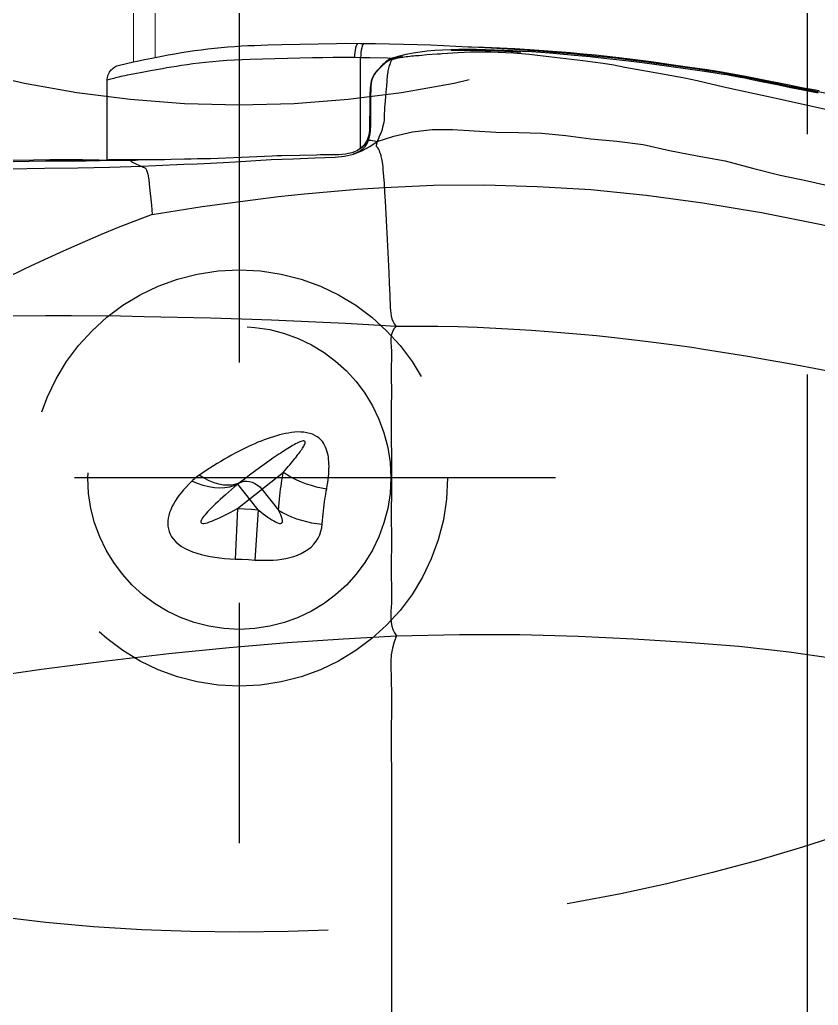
# Model space of a CAD drawing. Header units: inches. Extents: x 133169 to 134399, y -43543 to -42673.
# Drawn here: x 134168.71 to 134189.8, y -42972.24 to -42946.2 of the extents above; entities that cross this region are included whole.
import ezdxf

# ---------------------------------------------------------------- set-up
doc = ezdxf.new("R2010")
doc.units = ezdxf.units.IN
doc.header["$LTSCALE"] = 2
doc.header["$MEASUREMENT"] = 0
for name, pattern in [('ACAD_ISO08W100', [36, 24, -3, 6, -3]), ('CENTER', [50.8, 31.75, -6.35, 6.35, -6.35]), ('HIDDEN', [9.525, 6.35, -3.175])]:
    doc.linetypes.add(name, pattern=pattern)
doc.layers.get('0').update_dxf_attribs({"linetype": 'CONTINUOUS'})
for name, color, linetype in [('CAV-COR', 1, 'CONTINUOUS'), ('CL', 1, 'ACAD_ISO08W100'), ('DEFAULT_1', 7, 'CENTER')]:
    doc.layers.add(name, color=color, linetype=linetype)
doc.layers.add('枕位', color=75, linetype='CONTINUOUS', lineweight=15)

msp = doc.modelspace()

# ---------------------------------------------------------------- linework, layer by layer
at = {"color": 8, "linetype": 'HIDDEN'}
msp.add_line((134182.857, -42958.306), (134166.92, -42958.306), dxfattribs=at)
for centre, radius in [((134174.511, -42920.306), 50), ((134174.511, -42920.306), 28.15), ((134174.511, -42958.306), 5.5), ((134174.511, -42958.306), 4)]:
    msp.add_circle(centre, radius, dxfattribs=at)
at = {"layer": 'CAV-COR', "linetype": 'ByBlock'}
for p, q in [((134175.266, -42946.865), (134175.634, -42946.856)), ((134180.109, -42947.006), (134180.131, -42947.005)), ((134180.131, -42947.005), (134180.171, -42947.004)), ((134180.168, -42947.004), (134180.216, -42947.003)), ((134180.212, -42947.003), (134180.265, -42947.003)), ((134180.259, -42947.003), (134180.322, -42947.002)), ((134180.317, -42947.002), (134180.385, -42947.002)), ((134180.385, -42947.002), (134180.457, -42947.002)), ((134180.454, -42947.002), (134180.535, -42947.002)), ((134180.53, -42947.002), (134180.623, -42947.003)), ((134180.619, -42947.003), (134180.734, -42947.005)), ((134180.645, -42946.917), (134180.831, -42946.927)), ((134180.734, -42947.005), (134180.882, -42947.008)), ((134180.831, -42946.927), (134181.158, -42946.945)), ((134180.875, -42947.007), (134181.004, -42947.01)), ((134181, -42947.01), (134181.134, -42947.014)), ((134181.119, -42947.014), (134181.229, -42947.017)), ((134181.158, -42946.945), (134181.6, -42946.968)), ((134181.229, -42947.017), (134181.335, -42947.021)), ((134181.335, -42947.021), (134181.434, -42947.025)), ((134181.434, -42947.025), (134181.525, -42947.029)), ((134181.525, -42947.029), (134181.608, -42947.034)), ((134181.6, -42946.968), (134181.781, -42946.978)), ((134181.608, -42947.034), (134181.683, -42947.038)), ((134181.683, -42947.038), (134181.762, -42947.043)), ((134181.762, -42947.043), (134181.839, -42947.048)), ((134181.781, -42946.978), (134181.999, -42946.992)), ((134181.839, -42947.048), (134181.908, -42947.052)), ((134181.908, -42947.052), (134181.934, -42947.054)), ((134181.999, -42946.992), (134182.253, -42947.009)), ((134182.253, -42947.009), (134182.526, -42947.03)), ((134182.526, -42947.03), (134182.814, -42947.054)), ((134182.814, -42947.054), (134183.272, -42947.094)), ((134171.533, -42947.355), (134171.716, -42947.314)), ((134171.716, -42947.314), (134171.814, -42947.293)), ((134171.814, -42947.293), (134172.009, -42947.252)), ((134175.446, -42947.233), (134174.795, -42947.252)), ((134177.715, -42947.203), (134177.55, -42947.201)), ((134177.957, -42947.207), (134177.715, -42947.203)), ((134177.715, -42949.595), (134177.715, -42947.203)), ((134178.519, -42947.282), (134178.511, -42947.3)), ((134178.525, -42947.269), (134178.519, -42947.282)), ((134178.525, -42947.269), (134178.594, -42947.236)), ((134178.532, -42947.251), (134178.525, -42947.269)), ((134178.537, -42947.24), (134178.532, -42947.251)), ((134178.541, -42947.238), (134178.541, -42947.24)), ((134178.565, -42947.224), (134178.587, -42947.217)), ((134178.587, -42947.217), (134178.616, -42947.208)), ((134178.594, -42947.236), (134178.609, -42947.23)), ((134178.607, -42947.224), (134178.626, -42947.22)), ((134178.609, -42947.23), (134178.659, -42947.212)), ((134178.616, -42947.208), (134178.644, -42947.199)), ((134178.626, -42947.22), (134178.642, -42947.216)), ((134178.642, -42947.216), (134178.668, -42947.211)), ((134178.644, -42947.199), (134178.672, -42947.191)), ((134178.702, -42947.205), (134178.716, -42947.202)), ((134178.712, -42947.179), (134178.737, -42947.172)), ((134178.716, -42947.202), (134178.735, -42947.199)), ((134178.735, -42947.199), (134178.76, -42947.195)), ((134178.737, -42947.172), (134178.759, -42947.166)), ((134178.759, -42947.166), (134178.78, -42947.161)), ((134178.76, -42947.195), (134178.793, -42947.19)), ((134178.78, -42947.161), (134178.803, -42947.154)), ((134178.793, -42947.19), (134178.831, -42947.185)), ((134178.8, -42947.155), (134178.817, -42947.151)), ((134178.817, -42947.151), (134178.819, -42947.15)), ((134178.831, -42947.185), (134178.873, -42947.179)), ((134178.873, -42947.179), (134178.917, -42947.174)), ((134178.917, -42947.174), (134178.963, -42947.168)), ((134178.963, -42947.168), (134179.012, -42947.163)), ((134179.012, -42947.163), (134179.062, -42947.158)), ((134179.062, -42947.158), (134179.114, -42947.152)), ((134179.114, -42947.152), (134179.167, -42947.148)), ((134179.167, -42947.148), (134179.248, -42947.141)), ((134179.248, -42947.141), (134179.33, -42947.134)), ((134179.33, -42947.134), (134179.467, -42947.123)), ((134179.467, -42947.123), (134179.739, -42947.104)), ((134179.739, -42947.104), (134179.782, -42947.101)), ((134179.869, -42947.096), (134180.283, -42947.07)), ((134181.753, -42947.077), (134181.962, -42947.094)), ((134182.389, -42947.138), (134183.582, -42947.276)), ((134182.701, -42947.079), (134183.363, -42947.137)), ((134183.272, -42947.094), (134183.603, -42947.125)), ((134183.363, -42947.137), (134183.763, -42947.174)), ((134184.472, -42947.25), (134184.787, -42947.287)), ((134184.787, -42947.287), (134185.077, -42947.324)), ((134184.826, -42947.233), (134185.388, -42947.306)), ((134185.077, -42947.324), (134185.472, -42947.377)), ((134185.127, -42947.293), (134185.582, -42947.354)), ((134185.388, -42947.306), (134185.916, -42947.379)), ((134171.312, -42947.408), (134171.351, -42947.397)), ((134171.351, -42947.397), (134171.533, -42947.355)), ((134171.987, -42947.584), (134171.751, -42947.629)), ((134172.168, -42947.55), (134171.987, -42947.584)), ((134178.21, -42947.492), (134178.233, -42947.468)), ((134185.472, -42947.377), (134186.729, -42947.551)), ((134185.916, -42947.379), (134186.409, -42947.449)), ((134186.729, -42947.551), (134186.905, -42947.576)), ((134186.905, -42947.576), (134187.073, -42947.601)), ((134171.022, -42949.906), (134171.022, -42947.799)), ((134171.751, -42947.629), (134171.614, -42947.655)), ((134187.459, -42947.664), (134187.601, -42947.689)), ((134187.601, -42947.689), (134187.735, -42947.715)), ((134187.735, -42947.715), (134187.862, -42947.739)), ((134187.862, -42947.739), (134188.04, -42947.775)), ((134188.04, -42947.775), (134188.303, -42947.829)), ((134188.053, -42947.723), (134188.362, -42947.784)), ((134188.062, -42947.747), (134189.005, -42947.943)), ((134188.931, -42947.949), (134188.11, -42947.774)), ((134188.303, -42947.829), (134188.753, -42947.923)), ((134188.362, -42947.784), (134189.031, -42947.922)), ((134177.987, -42948.146), (134177.989, -42948.09)), ((134178.391, -42948.018), (134178.381, -42948.131)), ((134178.395, -42947.965), (134178.391, -42948.018)), ((134188.753, -42947.923), (134189.064, -42947.987)), ((134189.465, -42948.061), (134188.931, -42947.949)), ((134189.031, -42947.922), (134189.317, -42947.98)), ((134189.064, -42947.987), (134189.258, -42948.027)), ((134189.258, -42948.027), (134189.4, -42948.054)), ((134189.4, -42948.054), (134189.53, -42948.079)), ((134189.794, -42948.128), (134189.465, -42948.061)), ((134189.53, -42948.079), (134189.668, -42948.105)), ((134189.668, -42948.105), (134189.795, -42948.128)), ((134177.986, -42948.217), (134177.987, -42948.182)), ((134177.986, -42948.317), (134177.986, -42948.284)), ((134177.988, -42948.459), (134177.986, -42948.317)), ((134177.987, -42948.182), (134177.987, -42948.146)), ((134178.381, -42948.131), (134178.354, -42948.443)), ((134188.439, -42948.219), (134188.841, -42948.306)), ((134177.988, -42948.505), (134177.988, -42948.459)), ((134177.988, -42948.55), (134177.988, -42948.505)), ((134177.988, -42948.594), (134177.988, -42948.55)), ((134177.988, -42948.623), (134177.988, -42948.594)), ((134177.988, -42948.651), (134177.988, -42948.623)), ((134177.982, -42948.963), (134177.983, -42948.868)), ((134177.983, -42948.83), (134177.987, -42948.694)), ((134177.983, -42948.868), (134177.983, -42948.83)), ((134177.987, -42948.694), (134177.988, -42948.651)), ((134177.955, -42949.045), (134177.957, -42949.005)), ((134177.981, -42948.987), (134177.982, -42948.963)), ((134178.084, -42949.401), (134178.15, -42949.42)), ((134177.526, -42949.749), (134177.749, -42949.662)), ((134177.749, -42949.662), (134177.959, -42949.548)), ((134177.959, -42949.548), (134178.15, -42949.42)), ((134169.941, -42949.893), (134170.373, -42949.896)), ((134170.462, -42949.927), (134170.839, -42949.922)), ((134170.839, -42949.922), (134171.623, -42949.908)), ((134171.145, -42949.903), (134171.101, -42949.903)), ((134171.239, -42949.903), (134171.145, -42949.903)), ((134171.503, -42949.903), (134171.239, -42949.903)), ((134171.616, -42949.904), (134171.623, -42949.908)), ((134171.767, -42949.906), (134171.838, -42949.904)), ((134172.009, -42949.901), (134171.8, -42949.904)), ((134176.111, -42949.787), (134175.635, -42949.797)), ((134176.945, -42949.77), (134176.648, -42949.773)), ((134177.527, -42949.743), (134177.527, -42949.743)), ((134177.53, -42949.742), (134177.534, -42949.74)), ((134177.535, -42949.74), (134177.539, -42949.739)), ((134177.539, -42949.739), (134177.544, -42949.737)), ((134177.544, -42949.737), (134177.55, -42949.735)), ((134177.552, -42949.734), (134177.554, -42949.733)), ((134177.566, -42949.729), (134177.572, -42949.727)), ((134177.572, -42949.727), (134177.579, -42949.724)), ((134171.919, -42950.07), (134172.302, -42950.055)), ((134178.32, -42950.338), (134178.333, -42950.53)), ((134178.333, -42950.53), (134178.348, -42950.754)), ((134178.348, -42950.754), (134178.362, -42950.995)), ((134178.362, -42950.995), (134178.415, -42952.007)), ((134172.212, -42951.35), (134171.315, -42951.693)), ((134178.415, -42952.007), (134178.458, -42952.89)), ((134178.458, -42952.89), (134178.47, -42953.154)), ((134178.47, -42953.154), (134178.486, -42953.489)), ((134178.486, -42953.489), (134178.489, -42953.57)), ((134169.397, -42954.026), (134167.967, -42954.036)), ((134170.076, -42954.026), (134169.397, -42954.026)), ((134173.751, -42954.086), (134171.995, -42954.045)), ((134179.751, -42954.306), (134178.657, -42954.302)), ((134178.528, -42955.113), (134178.524, -42955.395)), ((134187.942, -42955.1), (134186.771, -42954.91)), ((134178.524, -42955.599), (134178.526, -42956.048)), ((134175.171, -42957.948), (134175.046, -42958.038)), ((134175.288, -42957.864), (134175.171, -42957.948)), ((134174.463, -42959.113), (134175.675, -42958.15)), ((134174.781, -42958.234), (134174.646, -42958.335)), ((134174.916, -42958.133), (134174.781, -42958.234)), ((134175.046, -42958.038), (134174.916, -42958.133)), ((134175.009, -42959.144), (134174.473, -42958.47)), ((134174.646, -42958.335), (134174.514, -42958.436)), ((134175.104, -42958.604), (134175.544, -42959.157)), ((134178.526, -42958.588), (134178.524, -42959.284)), ((134174.463, -42959.113), (134174.401, -42960.448)), ((134174.463, -42959.113), (134174.651, -42959.123)), ((134174.651, -42959.123), (134174.832, -42959.133)), ((134174.832, -42959.133), (134175.009, -42959.144)), ((134175.009, -42959.144), (134174.923, -42960.474)), ((134178.527, -42960.085), (134178.523, -42960.521)), ((134174.401, -42960.448), (134174.58, -42960.455)), ((134174.58, -42960.455), (134174.753, -42960.464)), ((134174.753, -42960.464), (134174.923, -42960.474)), ((134178.53, -42964.356), (134178.523, -42965.041)), ((134178.527, -42966.349), (134178.526, -42973.325))]:
    msp.add_line(p, q, dxfattribs=at)
for points in [[(134172.291, -42947.195), (134172.463, -42947.162), (134172.635, -42947.13), (134172.808, -42947.099), (134172.982, -42947.07), (134173.157, -42947.042)], [(134173.157, -42947.042), (134173.332, -42947.016), (134173.507, -42946.992), (134173.682, -42946.97), (134173.857, -42946.951), (134174.032, -42946.934), (134174.207, -42946.918), (134174.382, -42946.905), (134174.557, -42946.894), (134174.732, -42946.885), (134174.908, -42946.877), (134175.086, -42946.87), (134175.266, -42946.865)], [(134175.634, -42946.856), (134177.077, -42946.826), (134177.31, -42946.823)], [(134177.31, -42946.823), (134177.712, -42946.824), (134178.104, -42946.83)], [(134177.614, -42946.854), (134177.596, -42946.894), (134177.581, -42946.944), (134177.568, -42947.001), (134177.559, -42947.064), (134177.553, -42947.131), (134177.55, -42947.201)], [(134177.634, -42946.824), (134177.633, -42946.824), (134177.614, -42946.854)], [(134177.745, -42946.946), (134177.733, -42947.003), (134177.724, -42947.066), (134177.718, -42947.133), (134177.715, -42947.203)], [(134177.795, -42946.825), (134177.794, -42946.826), (134177.776, -42946.856), (134177.759, -42946.896), (134177.745, -42946.946)], [(134178.104, -42946.83), (134179.213, -42946.857), (134179.561, -42946.867), (134179.901, -42946.88), (134180.23, -42946.895), (134180.55, -42946.913)], [(134178.589, -42947.199), (134178.751, -42947.154), (134178.921, -42947.114), (134179.098, -42947.079), (134179.283, -42947.049), (134179.475, -42947.024), (134179.673, -42947.005), (134179.879, -42946.991), (134180.093, -42946.983), (134180.312, -42946.979), (134180.539, -42946.978)], [(134180.283, -42947.07), (134180.445, -42947.06), (134180.611, -42947.052), (134180.784, -42947.047), (134180.967, -42947.046), (134181.156, -42947.048)], [(134180.539, -42946.978), (134180.772, -42946.981), (134181.008, -42946.987), (134181.249, -42946.993), (134181.493, -42947.002), (134181.737, -42947.013), (134181.982, -42947.027), (134182.226, -42947.043), (134182.466, -42947.06), (134182.701, -42947.079)], [(134180.55, -42946.913), (134180.977, -42946.922), (134181.391, -42946.939), (134181.79, -42946.96), (134182.175, -42946.985), (134182.547, -42947.011), (134182.906, -42947.039), (134183.253, -42947.068), (134183.588, -42947.098), (134183.912, -42947.129), (134184.227, -42947.161), (134184.531, -42947.196), (134184.826, -42947.233)], [(134180.55, -42946.913), (134180.595, -42946.915), (134180.645, -42946.917)], [(134181.156, -42947.048), (134181.35, -42947.054), (134181.549, -42947.064), (134181.753, -42947.077)], [(134172.009, -42947.252), (134172.198, -42947.213), (134172.291, -42947.195)], [(134174.795, -42947.252), (134174.588, -42947.26), (134174.383, -42947.27), (134174.181, -42947.281), (134173.987, -42947.295), (134173.799, -42947.311), (134173.618, -42947.329), (134173.447, -42947.349), (134173.285, -42947.369), (134173.132, -42947.39), (134172.987, -42947.411), (134172.85, -42947.432), (134172.721, -42947.453), (134172.598, -42947.474), (134172.482, -42947.494), (134172.168, -42947.55)], [(134177.55, -42947.201), (134177.268, -42947.2), (134176.99, -42947.201), (134176.716, -42947.204), (134176.443, -42947.208), (134175.446, -42947.233)], [(134178.531, -42947.22), (134178.426, -42947.217), (134177.957, -42947.207)], [(134178.53, -42947.221), (134178.487, -42947.241), (134178.446, -42947.265), (134178.407, -42947.292), (134178.369, -42947.321), (134178.334, -42947.353), (134178.3, -42947.386), (134178.267, -42947.419)], [(134178.358, -42947.349), (134178.373, -42947.336), (134178.389, -42947.323), (134178.405, -42947.311), (134178.422, -42947.299), (134178.439, -42947.287), (134178.456, -42947.276), (134178.473, -42947.266)], [(134178.473, -42947.266), (134178.49, -42947.257), (134178.506, -42947.248), (134178.523, -42947.24), (134178.539, -42947.234), (134178.555, -42947.228), (134178.565, -42947.224)], [(134178.511, -42947.3), (134178.502, -42947.323), (134178.492, -42947.35)], [(134178.499, -42947.252), (134178.507, -42947.249), (134178.515, -42947.246), (134178.524, -42947.244), (134178.533, -42947.241), (134178.541, -42947.24)], [(134178.53, -42947.221), (134178.54, -42947.216), (134178.55, -42947.212), (134178.56, -42947.209), (134178.569, -42947.205), (134178.579, -42947.202), (134178.589, -42947.199)], [(134178.541, -42947.24), (134178.563, -42947.234), (134178.585, -42947.229), (134178.607, -42947.224)], [(134178.543, -42947.232), (134178.543, -42947.232), (134178.542, -42947.236), (134178.541, -42947.238)], [(134178.589, -42947.199), (134178.584, -42947.204), (134178.579, -42947.211), (134178.575, -42947.217), (134178.57, -42947.222), (134178.565, -42947.224)], [(134178.668, -42947.211), (134178.678, -42947.209), (134178.687, -42947.207), (134178.695, -42947.206), (134178.702, -42947.205)], [(134178.672, -42947.191), (134178.699, -42947.183), (134178.712, -42947.179)], [(134179.782, -42947.101), (134179.821, -42947.099), (134179.869, -42947.096)], [(134181.962, -42947.094), (134182.173, -42947.114), (134182.389, -42947.138)], [(134183.582, -42947.276), (134183.849, -42947.309), (134184.123, -42947.349), (134184.403, -42947.396), (134184.69, -42947.449), (134184.986, -42947.505), (134185.291, -42947.562), (134185.932, -42947.672)], [(134183.603, -42947.125), (134183.954, -42947.159), (134184.136, -42947.178)], [(134183.763, -42947.174), (134184.132, -42947.212), (134184.305, -42947.231), (134184.472, -42947.25)], [(134184.136, -42947.178), (134184.513, -42947.219), (134184.709, -42947.241), (134184.913, -42947.266), (134185.127, -42947.293)], [(134171.022, -42947.799), (134171.023, -42947.763), (134171.028, -42947.727), (134171.037, -42947.692), (134171.048, -42947.657), (134171.064, -42947.622), (134171.082, -42947.589), (134171.103, -42947.558), (134171.127, -42947.528), (134171.154, -42947.502), (134171.182, -42947.477), (134171.213, -42947.456), (134171.245, -42947.437), (134171.279, -42947.421), (134171.312, -42947.408)], [(134178.267, -42947.419), (134178.201, -42947.486), (134178.168, -42947.52), (134178.136, -42947.555), (134178.106, -42947.592), (134178.077, -42947.632), (134178.051, -42947.675), (134178.029, -42947.722), (134178.009, -42947.772), (134177.994, -42947.826), (134177.982, -42947.882), (134177.974, -42947.941), (134177.969, -42948.002), (134177.964, -42948.065), (134177.961, -42948.129), (134177.958, -42948.195), (134177.956, -42948.262), (134177.955, -42948.331), (134177.955, -42948.402)], [(134177.989, -42948.09), (134177.993, -42947.989), (134177.993, -42947.969), (134177.994, -42947.95), (134177.995, -42947.932), (134177.997, -42947.915), (134177.998, -42947.899), (134177.999, -42947.884), (134178.001, -42947.87), (134178.003, -42947.858), (134178.004, -42947.846), (134178.006, -42947.835), (134178.008, -42947.825), (134178.01, -42947.816), (134178.012, -42947.808), (134178.014, -42947.8), (134178.016, -42947.792), (134178.018, -42947.785), (134178.02, -42947.779), (134178.022, -42947.773), (134178.024, -42947.767), (134178.026, -42947.762), (134178.027, -42947.757), (134178.029, -42947.752), (134178.031, -42947.747), (134178.033, -42947.743), (134178.035, -42947.738), (134178.036, -42947.734), (134178.038, -42947.73), (134178.04, -42947.726), (134178.041, -42947.723), (134178.043, -42947.719), (134178.045, -42947.715), (134178.047, -42947.711), (134178.048, -42947.708), (134178.05, -42947.704), (134178.052, -42947.7), (134178.055, -42947.695), (134178.057, -42947.69), (134178.061, -42947.684), (134178.065, -42947.676), (134178.07, -42947.668), (134178.075, -42947.659), (134178.082, -42947.649), (134178.088, -42947.638), (134178.096, -42947.628), (134178.103, -42947.617), (134178.111, -42947.606), (134178.119, -42947.595), (134178.128, -42947.584), (134178.137, -42947.573), (134178.147, -42947.562), (134178.156, -42947.55), (134178.166, -42947.539), (134178.177, -42947.527), (134178.188, -42947.516), (134178.199, -42947.504), (134178.21, -42947.492)], [(134178.233, -42947.468), (134178.256, -42947.445), (134178.267, -42947.434), (134178.279, -42947.422), (134178.29, -42947.411), (134178.303, -42947.399), (134178.316, -42947.387), (134178.329, -42947.374), (134178.343, -42947.362), (134178.358, -42947.349)], [(134178.472, -42947.411), (134178.463, -42947.443), (134178.454, -42947.476), (134178.445, -42947.511), (134178.437, -42947.547), (134178.43, -42947.586), (134178.424, -42947.628), (134178.418, -42947.673), (134178.413, -42947.718), (134178.409, -42947.766), (134178.405, -42947.814), (134178.395, -42947.965)], [(134178.492, -42947.35), (134178.482, -42947.379), (134178.472, -42947.411)], [(134185.582, -42947.354), (134186.608, -42947.499), (134186.889, -42947.54), (134187.175, -42947.584), (134187.465, -42947.633), (134187.761, -42947.687), (134188.062, -42947.747)], [(134188.11, -42947.774), (134187.875, -42947.726), (134187.629, -42947.678), (134187.38, -42947.632), (134187.127, -42947.588), (134186.872, -42947.546), (134186.625, -42947.507), (134186.202, -42947.441)], [(134186.409, -42947.449), (134186.867, -42947.516), (134187.084, -42947.55), (134187.292, -42947.584), (134187.493, -42947.618), (134187.686, -42947.653), (134187.873, -42947.688), (134188.053, -42947.723)], [(134171.614, -42947.655), (134171.551, -42947.668), (134171.492, -42947.681), (134171.435, -42947.693), (134171.382, -42947.704), (134171.331, -42947.716), (134171.283, -42947.727), (134171.238, -42947.738), (134171.195, -42947.749), (134171.155, -42947.76), (134171.118, -42947.77), (134171.083, -42947.78), (134171.051, -42947.79), (134171.022, -42947.799)], [(134185.932, -42947.672), (134186.265, -42947.734), (134186.603, -42947.806)], [(134186.603, -42947.806), (134187.302, -42947.974), (134187.669, -42948.056), (134188.439, -42948.219)], [(134187.073, -42947.601), (134187.233, -42947.626), (134187.311, -42947.639), (134187.386, -42947.651), (134187.459, -42947.664)], [(134189.005, -42947.943), (134189.329, -42948.009), (134189.655, -42948.072), (134189.968, -42948.13)], [(134189.317, -42947.98), (134189.451, -42948.006), (134189.579, -42948.03), (134189.818, -42948.074)], [(134177.986, -42948.284), (134177.986, -42948.251), (134177.986, -42948.234), (134177.986, -42948.217)], [(134188.841, -42948.306), (134189.674, -42948.493), (134190.109, -42948.588), (134190.562, -42948.676)], [(134177.955, -42948.402), (134177.956, -42948.55), (134177.956, -42948.626), (134177.955, -42948.705), (134177.953, -42948.785), (134177.948, -42948.948)], [(134178.354, -42948.443), (134178.349, -42948.509), (134178.345, -42948.575), (134178.34, -42948.71)], [(134178.34, -42948.71), (134178.337, -42948.778), (134178.332, -42948.846), (134178.323, -42948.912), (134178.311, -42948.978), (134178.296, -42949.041), (134178.279, -42949.1), (134178.262, -42949.153), (134178.244, -42949.201), (134178.226, -42949.245), (134178.208, -42949.288)], [(134177.948, -42948.948), (134177.947, -42949.031), (134177.945, -42949.115), (134177.939, -42949.198), (134177.924, -42949.278), (134177.899, -42949.355), (134177.863, -42949.427), (134177.814, -42949.495), (134177.757, -42949.557), (134177.694, -42949.612)], [(134177.894, -42949.45), (134177.896, -42949.446), (134177.898, -42949.44), (134177.901, -42949.433), (134177.904, -42949.426), (134177.907, -42949.419), (134177.91, -42949.411), (134177.913, -42949.404), (134177.916, -42949.396), (134177.918, -42949.389), (134177.921, -42949.382), (134177.923, -42949.376), (134177.925, -42949.369), (134177.927, -42949.362), (134177.929, -42949.356), (134177.931, -42949.349), (134177.933, -42949.343), (134177.935, -42949.336), (134177.937, -42949.329), (134177.939, -42949.322), (134177.941, -42949.315), (134177.943, -42949.307), (134177.945, -42949.299), (134177.947, -42949.291), (134177.949, -42949.283), (134177.951, -42949.275), (134177.953, -42949.267), (134177.955, -42949.259), (134177.956, -42949.25), (134177.958, -42949.242), (134177.959, -42949.233), (134177.961, -42949.225), (134177.962, -42949.216), (134177.963, -42949.207), (134177.965, -42949.199), (134177.966, -42949.19), (134177.967, -42949.181), (134177.968, -42949.171), (134177.97, -42949.162), (134177.971, -42949.152), (134177.972, -42949.142), (134177.973, -42949.132), (134177.974, -42949.122), (134177.975, -42949.112), (134177.976, -42949.101), (134177.976, -42949.09), (134177.977, -42949.079), (134177.978, -42949.068)], [(134177.954, -42949.075), (134177.955, -42949.064), (134177.955, -42949.045)], [(134177.978, -42949.068), (134177.979, -42949.057), (134177.979, -42949.045), (134177.98, -42949.034), (134177.98, -42949.022), (134177.98, -42949.011), (134177.981, -42948.987)], [(134178.15, -42949.42), (134178.591, -42949.28), (134179.086, -42949.159), (134179.606, -42949.099), (134180.141, -42949.102), (134181.283, -42949.168)], [(134177.912, -42949.405), (134177.922, -42949.394), (134177.946, -42949.385)], [(134177.946, -42949.385), (134177.982, -42949.383), (134178.028, -42949.389), (134178.084, -42949.401)], [(134178.208, -42949.288), (134178.174, -42949.364), (134178.16, -42949.395), (134178.15, -42949.42)], [(134181.283, -42949.168), (134181.885, -42949.182), (134182.503, -42949.194), (134183.136, -42949.255), (134183.791, -42949.346), (134184.476, -42949.409), (134185.173, -42949.496), (134185.874, -42949.653), (134186.602, -42949.792), (134187.336, -42949.929), (134188.059, -42950.122), (134188.792, -42950.304), (134189.512, -42950.46), (134190.198, -42950.617), (134190.865, -42950.774), (134191.51, -42950.919)], [(134177.694, -42949.612), (134177.628, -42949.657), (134177.556, -42949.692), (134177.478, -42949.718), (134177.397, -42949.738), (134177.312, -42949.751), (134177.223, -42949.759), (134177.132, -42949.765), (134177.04, -42949.768), (134176.945, -42949.77)], [(134177.579, -42949.724), (134177.583, -42949.722), (134177.587, -42949.721), (134177.592, -42949.719), (134177.596, -42949.717), (134177.601, -42949.715), (134177.606, -42949.713), (134177.611, -42949.711), (134177.616, -42949.709), (134177.621, -42949.706), (134177.627, -42949.704), (134177.633, -42949.701), (134177.638, -42949.698), (134177.644, -42949.695), (134177.651, -42949.692), (134177.657, -42949.689), (134177.663, -42949.685), (134177.67, -42949.682), (134177.676, -42949.678), (134177.683, -42949.675), (134177.69, -42949.671), (134177.696, -42949.667), (134177.703, -42949.663), (134177.71, -42949.658), (134177.717, -42949.654), (134177.724, -42949.649), (134177.73, -42949.644), (134177.737, -42949.639), (134177.744, -42949.634), (134177.751, -42949.629), (134177.758, -42949.624), (134177.765, -42949.618), (134177.772, -42949.612), (134177.779, -42949.606), (134177.785, -42949.6), (134177.792, -42949.594), (134177.799, -42949.588), (134177.805, -42949.581), (134177.811, -42949.574), (134177.818, -42949.567), (134177.824, -42949.561), (134177.83, -42949.554), (134177.835, -42949.547), (134177.841, -42949.54), (134177.846, -42949.533), (134177.851, -42949.526), (134177.856, -42949.519), (134177.86, -42949.512), (134177.864, -42949.506), (134177.868, -42949.499), (134177.872, -42949.493), (134177.875, -42949.487), (134177.879, -42949.481), (134177.882, -42949.475), (134177.885, -42949.469), (134177.888, -42949.464), (134177.89, -42949.458), (134177.893, -42949.452), (134177.894, -42949.45)], [(134177.694, -42949.612), (134177.719, -42949.595), (134177.74, -42949.579), (134177.76, -42949.561), (134177.78, -42949.541), (134177.802, -42949.522), (134177.824, -42949.504), (134177.847, -42949.49), (134177.867, -42949.478), (134177.884, -42949.465), (134177.894, -42949.45)], [(134178.15, -42949.42), (134178.142, -42949.453), (134178.136, -42949.48), (134178.132, -42949.502), (134178.129, -42949.518), (134178.128, -42949.529), (134178.128, -42949.537), (134178.128, -42949.542), (134178.13, -42949.545), (134178.131, -42949.548), (134178.133, -42949.55), (134178.136, -42949.551), (134178.138, -42949.552), (134178.141, -42949.554), (134178.144, -42949.556), (134178.147, -42949.559), (134178.15, -42949.562), (134178.153, -42949.566), (134178.156, -42949.571), (134178.164, -42949.582)], [(134178.164, -42949.582), (134178.168, -42949.589), (134178.173, -42949.596), (134178.177, -42949.603), (134178.182, -42949.612), (134178.187, -42949.621), (134178.191, -42949.63), (134178.196, -42949.641), (134178.201, -42949.653), (134178.206, -42949.665), (134178.211, -42949.679), (134178.217, -42949.695), (134178.224, -42949.713), (134178.231, -42949.733), (134178.238, -42949.756), (134178.245, -42949.781), (134178.251, -42949.808), (134178.258, -42949.839), (134178.265, -42949.874), (134178.273, -42949.916), (134178.28, -42949.966), (134178.288, -42950.023), (134178.297, -42950.088), (134178.305, -42950.163), (134178.313, -42950.247), (134178.32, -42950.338)], [(134167.506, -42949.959), (134167.801, -42949.958), (134168.104, -42949.955), (134169.397, -42949.93)], [(134167.552, -42949.924), (134167.77, -42949.923), (134167.988, -42949.921), (134169.074, -42949.9)], [(134169.074, -42949.9), (134169.508, -42949.895), (134169.724, -42949.894), (134169.941, -42949.893)], [(134169.397, -42949.93), (134169.742, -42949.927), (134170.462, -42949.927)], [(134170.373, -42949.896), (134170.806, -42949.902), (134171.022, -42949.906)], [(134171.101, -42949.903), (134171.061, -42949.904), (134171.022, -42949.906)], [(134171.724, -42949.905), (134171.651, -42949.904), (134171.503, -42949.903)], [(134171.623, -42949.908), (134171.659, -42949.908), (134171.695, -42949.907), (134171.767, -42949.906)], [(134171.623, -42949.908), (134171.643, -42949.927), (134171.667, -42949.943), (134171.695, -42949.961), (134171.726, -42949.977), (134171.762, -42949.996), (134171.799, -42950.014), (134171.838, -42950.03), (134171.878, -42950.05), (134171.919, -42950.07)], [(134171.8, -42949.904), (134171.761, -42949.905), (134171.724, -42949.905)], [(134172.715, -42949.894), (134172.536, -42949.898), (134172.358, -42949.9), (134172.009, -42949.901)], [(134174.974, -42949.824), (134173.746, -42949.872), (134173.58, -42949.877), (134173.411, -42949.879), (134173.241, -42949.881), (134173.068, -42949.884), (134172.715, -42949.894)], [(134174.413, -42949.955), (134175.352, -42949.897), (134175.65, -42949.883), (134175.942, -42949.872), (134176.502, -42949.848)], [(134175.635, -42949.797), (134175.509, -42949.8), (134175.38, -42949.805), (134174.974, -42949.824)], [(134176.648, -42949.773), (134176.545, -42949.775), (134176.111, -42949.787)], [(134176.502, -42949.848), (134176.773, -42949.841), (134177.038, -42949.833), (134177.29, -42949.805), (134177.526, -42949.749)], [(134177.557, -42949.732), (134177.56, -42949.731), (134177.566, -42949.729)], [(134163.876, -42950.257), (134164.754, -42950.188), (134165.647, -42950.163), (134166.555, -42950.159), (134167.492, -42950.159), (134168.444, -42950.142), (134169.366, -42950.118), (134170.246, -42950.112), (134171.096, -42950.094), (134171.919, -42950.07)], [(134171.919, -42950.07), (134171.946, -42950.081), (134171.971, -42950.092), (134171.996, -42950.105), (134172.018, -42950.113), (134172.035, -42950.122), (134172.063, -42950.174), (134172.093, -42950.282), (134172.12, -42950.434), (134172.143, -42950.632)], [(134172.302, -42950.055), (134173.044, -42950.019), (134173.4, -42950.006), (134173.746, -42949.992), (134174.083, -42949.974), (134174.413, -42949.955)], [(134172.143, -42950.632), (134172.189, -42951.097), (134172.212, -42951.35)], [(134172.212, -42951.35), (134172.871, -42951.238), (134173.531, -42951.135), (134174.196, -42951.042), (134174.872, -42950.954), (134175.547, -42950.873), (134176.234, -42950.802), (134176.925, -42950.735), (134177.627, -42950.68), (134178.34, -42950.632)], [(134178.34, -42950.632), (134179.643, -42950.574), (134180.988, -42950.56), (134182.372, -42950.602), (134183.794, -42950.689), (134185.251, -42950.837), (134186.751, -42951.041), (134188.296, -42951.297), (134189.881, -42951.612), (134191.508, -42951.979)], [(134171.315, -42951.693), (134170.844, -42951.886), (134170.358, -42952.092), (134169.859, -42952.313), (134169.357, -42952.545), (134168.845, -42952.785), (134168.33, -42953.038), (134167.831, -42953.292), (134167.353, -42953.54), (134166.888, -42953.786), (134166.449, -42954.032)], [(134178.489, -42953.57), (134178.494, -42953.727), (134178.498, -42953.803), (134178.502, -42953.878), (134178.509, -42953.953), (134178.52, -42954.026), (134178.538, -42954.098), (134178.565, -42954.168), (134178.604, -42954.237), (134178.657, -42954.302)], [(134171.995, -42954.045), (134171.375, -42954.035), (134170.076, -42954.026)], [(134175.364, -42954.138), (134174.841, -42954.119), (134173.751, -42954.086)], [(134178.657, -42954.302), (134178.21, -42954.282), (134177.77, -42954.252), (134177.317, -42954.224), (134175.364, -42954.138)], [(134178.657, -42954.302), (134178.602, -42954.36), (134178.562, -42954.421), (134178.536, -42954.486), (134178.521, -42954.554), (134178.515, -42954.625), (134178.515, -42954.7)], [(134186.771, -42954.91), (134186.456, -42954.861), (134186.131, -42954.814), (134185.795, -42954.767), (134185.448, -42954.723), (134185.089, -42954.679), (134184.719, -42954.636), (134184.336, -42954.595), (134183.94, -42954.555), (134183.532, -42954.517), (134183.11, -42954.48), (134182.675, -42954.446), (134182.225, -42954.414), (134181.762, -42954.383), (134181.283, -42954.355), (134180.79, -42954.332), (134180.28, -42954.315), (134179.751, -42954.306)], [(134178.515, -42954.7), (134178.524, -42954.858), (134178.527, -42954.94), (134178.528, -42955.025), (134178.528, -42955.113)], [(134189.223, -42955.324), (134188.982, -42955.279), (134188.733, -42955.234), (134188.478, -42955.19), (134187.942, -42955.1)], [(134178.524, -42955.395), (134178.524, -42955.495), (134178.524, -42955.599)], [(134190.336, -42955.539), (134189.687, -42955.413), (134189.223, -42955.324)], [(134178.526, -42956.048), (134178.525, -42956.426), (134178.526, -42958.588)], [(134176.819, -42958.589), (134176.833, -42958.505), (134176.846, -42958.425), (134176.857, -42958.347), (134176.865, -42958.273), (134176.872, -42958.201), (134176.877, -42958.131), (134176.879, -42958.064), (134176.88, -42957.999), (134176.879, -42957.936), (134176.875, -42957.875), (134176.87, -42957.816), (134176.863, -42957.758), (134176.853, -42957.702), (134176.841, -42957.647), (134176.826, -42957.593), (134176.808, -42957.54), (134176.788, -42957.488), (134176.763, -42957.438), (134176.735, -42957.39), (134176.704, -42957.344), (134176.666, -42957.299), (134176.621, -42957.256), (134176.568, -42957.215), (134176.509, -42957.18), (134176.443, -42957.151), (134176.37, -42957.128), (134176.294, -42957.11), (134176.215, -42957.098), (134176.132, -42957.092), (134176.05, -42957.091), (134175.969, -42957.096), (134175.888, -42957.106), (134175.807, -42957.119), (134175.727, -42957.133), (134175.648, -42957.15), (134175.569, -42957.17), (134175.489, -42957.192), (134175.41, -42957.216), (134175.33, -42957.242), (134175.249, -42957.27), (134175.168, -42957.299), (134175.086, -42957.331), (134175.004, -42957.364), (134174.92, -42957.4), (134174.836, -42957.437), (134174.751, -42957.476), (134174.665, -42957.517), (134174.578, -42957.561), (134174.489, -42957.606), (134174.399, -42957.654), (134174.307, -42957.704), (134174.214, -42957.756), (134174.119, -42957.811), (134174.023, -42957.868), (134173.927, -42957.927), (134173.829, -42957.988), (134173.732, -42958.049), (134173.638, -42958.111), (134173.544, -42958.173), (134173.451, -42958.236)], [(134175.675, -42958.15), (134175.72, -42958.098), (134175.763, -42958.049), (134175.805, -42958.001), (134175.844, -42957.956), (134175.881, -42957.912), (134175.916, -42957.87), (134175.95, -42957.829), (134175.981, -42957.79), (134176.012, -42957.753), (134176.04, -42957.716), (134176.067, -42957.681), (134176.093, -42957.647), (134176.117, -42957.614), (134176.14, -42957.582), (134176.161, -42957.552), (134176.181, -42957.521), (134176.199, -42957.492), (134176.215, -42957.465), (134176.228, -42957.439), (134176.239, -42957.414), (134176.247, -42957.392), (134176.251, -42957.372), (134176.252, -42957.354), (134176.247, -42957.341), (134176.235, -42957.332), (134176.218, -42957.328), (134176.197, -42957.328), (134176.17, -42957.333), (134176.14, -42957.342), (134176.107, -42957.355), (134176.072, -42957.37), (134176.035, -42957.388), (134175.997, -42957.408), (134175.957, -42957.429), (134175.917, -42957.452), (134175.876, -42957.476), (134175.833, -42957.501), (134175.79, -42957.528), (134175.745, -42957.556), (134175.699, -42957.585), (134175.652, -42957.615), (134175.604, -42957.647), (134175.555, -42957.68), (134175.504, -42957.714), (134175.453, -42957.75), (134175.399, -42957.786), (134175.288, -42957.864)], [(134173.451, -42958.236), (134173.415, -42958.261), (134173.381, -42958.286), (134173.348, -42958.312), (134173.316, -42958.339), (134173.286, -42958.366), (134173.257, -42958.393)], [(134174.514, -42958.436), (134174.42, -42958.472), (134174.318, -42958.494), (134174.208, -42958.5), (134174.092, -42958.492), (134173.971, -42958.469), (134173.845, -42958.432), (134173.716, -42958.38), (134173.584, -42958.314), (134173.451, -42958.236)], [(134175.544, -42959.157), (134175.553, -42959.058), (134175.561, -42958.962), (134175.571, -42958.869), (134175.581, -42958.778), (134175.592, -42958.691), (134175.603, -42958.606), (134175.614, -42958.524), (134175.626, -42958.444), (134175.638, -42958.367), (134175.65, -42958.292), (134175.662, -42958.22), (134175.675, -42958.15)], [(134175.675, -42958.15), (134175.785, -42958.222), (134175.9, -42958.29), (134176.021, -42958.352), (134176.146, -42958.408), (134176.275, -42958.457), (134176.407, -42958.5), (134176.543, -42958.537), (134176.68, -42958.566), (134176.819, -42958.589)], [(134173.257, -42958.393), (134173.18, -42958.469), (134173.108, -42958.545), (134173.04, -42958.621), (134172.977, -42958.697), (134172.918, -42958.773), (134172.865, -42958.848), (134172.816, -42958.923), (134172.772, -42958.998), (134172.733, -42959.073), (134172.7, -42959.147), (134172.672, -42959.221), (134172.651, -42959.294), (134172.635, -42959.366), (134172.625, -42959.438), (134172.622, -42959.509), (134172.626, -42959.58), (134172.637, -42959.65), (134172.657, -42959.72), (134172.686, -42959.79), (134172.725, -42959.859), (134172.775, -42959.927), (134172.836, -42959.993), (134172.908, -42960.056), (134172.988, -42960.115), (134173.078, -42960.168), (134173.175, -42960.215), (134173.279, -42960.258), (134173.387, -42960.295), (134173.5, -42960.328), (134173.617, -42960.356), (134173.738, -42960.38), (134173.863, -42960.4), (134173.991, -42960.417), (134174.124, -42960.431), (134174.261, -42960.441), (134174.401, -42960.448)], [(134174.473, -42958.47), (134174.366, -42958.517), (134174.25, -42958.55), (134174.125, -42958.57), (134173.992, -42958.575), (134173.853, -42958.566), (134173.709, -42958.543), (134173.56, -42958.506), (134173.409, -42958.456), (134173.257, -42958.393)], [(134174.473, -42958.47), (134174.386, -42958.543), (134174.303, -42958.614), (134174.223, -42958.683), (134174.147, -42958.75), (134174.074, -42958.814), (134174.005, -42958.876), (134173.94, -42958.936), (134173.878, -42958.994), (134173.821, -42959.05), (134173.767, -42959.102), (134173.718, -42959.153), (134173.673, -42959.201), (134173.633, -42959.246), (134173.597, -42959.288), (134173.566, -42959.327), (134173.54, -42959.363), (134173.519, -42959.397), (134173.505, -42959.426), (134173.497, -42959.452), (134173.495, -42959.475), (134173.502, -42959.492), (134173.519, -42959.503), (134173.544, -42959.508), (134173.577, -42959.508), (134173.619, -42959.5), (134173.67, -42959.487), (134173.726, -42959.468), (134173.788, -42959.445), (134173.857, -42959.416), (134173.93, -42959.384), (134174.008, -42959.348), (134174.091, -42959.307), (134174.178, -42959.264), (134174.269, -42959.217), (134174.364, -42959.167), (134174.463, -42959.113)], [(134174.514, -42958.436), (134174.506, -42958.442), (134174.499, -42958.448), (134174.492, -42958.453), (134174.485, -42958.459), (134174.479, -42958.465), (134174.473, -42958.47)], [(134174.514, -42958.436), (134174.574, -42958.409), (134174.641, -42958.394), (134174.71, -42958.39), (134174.782, -42958.399), (134174.853, -42958.419), (134174.923, -42958.451), (134174.989, -42958.493), (134175.05, -42958.544), (134175.104, -42958.604)], [(134176.698, -42959.525), (134176.705, -42959.434), (134176.713, -42959.345), (134176.721, -42959.259), (134176.73, -42959.175), (134176.74, -42959.094), (134176.75, -42959.016), (134176.761, -42958.939), (134176.772, -42958.865), (134176.783, -42958.793), (134176.795, -42958.723), (134176.806, -42958.655), (134176.819, -42958.589)], [(134175.009, -42959.144), (134175.077, -42959.199), (134175.143, -42959.25), (134175.205, -42959.296), (134175.264, -42959.339), (134175.32, -42959.378), (134175.372, -42959.411), (134175.421, -42959.441), (134175.465, -42959.465), (134175.506, -42959.484), (134175.543, -42959.497), (134175.576, -42959.505), (134175.603, -42959.505), (134175.625, -42959.498), (134175.64, -42959.482), (134175.649, -42959.458), (134175.649, -42959.426), (134175.641, -42959.385), (134175.627, -42959.337), (134175.606, -42959.284), (134175.579, -42959.224), (134175.544, -42959.157)], [(134175.544, -42959.157), (134175.655, -42959.221), (134175.772, -42959.281), (134175.893, -42959.334), (134176.02, -42959.382), (134176.15, -42959.423), (134176.284, -42959.459), (134176.42, -42959.488), (134176.558, -42959.51), (134176.698, -42959.525)], [(134178.524, -42959.284), (134178.527, -42959.931), (134178.527, -42960.085)], [(134174.923, -42960.474), (134175.047, -42960.48), (134175.17, -42960.482), (134175.289, -42960.48), (134175.406, -42960.475), (134175.521, -42960.465), (134175.633, -42960.451), (134175.74, -42960.432), (134175.845, -42960.409), (134175.947, -42960.38), (134176.047, -42960.344), (134176.144, -42960.303), (134176.235, -42960.253), (134176.323, -42960.195), (134176.405, -42960.13), (134176.478, -42960.058), (134176.54, -42959.979), (134176.593, -42959.894), (134176.636, -42959.805), (134176.667, -42959.715), (134176.688, -42959.622), (134176.698, -42959.525)], [(134178.523, -42960.521), (134178.522, -42960.658), (134178.522, -42960.791), (134178.524, -42960.92), (134178.529, -42961.165)], [(134178.529, -42961.165), (134178.531, -42961.283), (134178.532, -42961.397), (134178.531, -42961.508), (134178.527, -42961.616), (134178.522, -42961.722), (134178.515, -42961.825), (134178.51, -42961.926), (134178.51, -42962.026), (134178.518, -42962.123), (134178.536, -42962.217), (134178.565, -42962.308), (134178.607, -42962.396), (134178.664, -42962.481)], [(134163.815, -42964.234), (134165.695, -42963.903), (134167.521, -42963.615), (134169.29, -42963.36), (134171.001, -42963.136), (134172.653, -42962.942), (134174.246, -42962.782), (134175.78, -42962.652), (134177.255, -42962.553), (134178.664, -42962.481)], [(134178.664, -42962.481), (134178.597, -42962.637), (134178.552, -42962.802), (134178.525, -42962.975), (134178.514, -42963.155), (134178.513, -42963.34), (134178.518, -42963.532), (134178.525, -42963.73), (134178.529, -42963.933), (134178.531, -42964.141), (134178.53, -42964.356)], [(134178.664, -42962.481), (134180.324, -42962.439), (134181.922, -42962.443), (134183.457, -42962.484), (134184.924, -42962.552), (134186.331, -42962.64), (134187.7, -42962.75), (134189.027, -42962.901), (134190.305, -42963.088), (134191.548, -42963.287)], [(134178.523, -42965.041), (134178.522, -42965.285), (134178.527, -42966.349)]]:
    msp.add_lwpolyline(points, dxfattribs=at)
at = {"layer": 'CL', "color": 7, "linetype": 'CENTER', "ltscale": 0.5}
msp.add_line((134174.511, -42720.306), (134174.511, -43120.306), dxfattribs=at)
at = {"layer": 'DEFAULT_1', "color": 2, "linetype": 'CENTER', "ltscale": 0.5}
msp.add_line((134189.511, -43038.127), (134189.511, -42942.484), dxfattribs=at)
at = {"layer": '枕位', "linetype": 'ByBlock'}
for p, q in [((134171.716, -42936.651), (134171.716, -42947.314)), ((134172.291, -42938.662), (134172.291, -42947.195))]:
    msp.add_line(p, q, dxfattribs=at)

doc.saveas('drawing.dxf')
